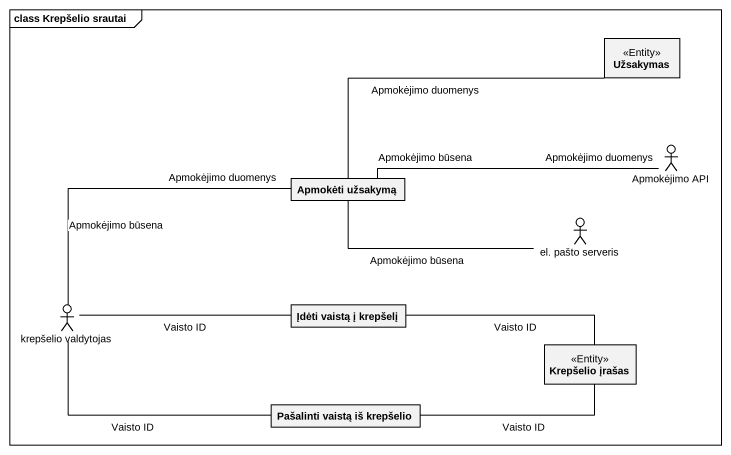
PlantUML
@startuml
mainframe class Krepšelio srautai
allowmixing
hide circle
hide empty members
class Užsakymas <<Entity>>
actor "Apmokėjimo API" as Apmokėjimo_API
class "Apmokėti užsakymą" as Apmokėti_užsakymą
actor "el. pašto serveris" as el_pašto_serveris
actor "krepšelio valdytojas" as krepšelio_valdytojas
class "Įdėti vaistą į krepšelį" as Įdėti_vaistą_į_krepšelį
class "Krepšelio įrašas" as Krepšelio_įrašas <<Entity>>
class "Pašalinti vaistą iš krepšelio" as Pašalinti_vaistą_iš
Apmokėti_užsakymą -right- Užsakymas : Apmokėjimo duomenys
Apmokėti_užsakymą -right- Apmokėjimo_API : Apmokėjimo duomenys\nApmokėjimo būsena
Apmokėti_užsakymą -right- el_pašto_serveris : Apmokėjimo būsena
krepšelio_valdytojas -right- Apmokėti_užsakymą : Apmokėjimo duomenys\nApmokėjimo būsena
krepšelio_valdytojas -right- Įdėti_vaistą_į_krepšelį : Vaisto ID
krepšelio_valdytojas -right- Pašalinti_vaistą_iš : Vaisto ID
Įdėti_vaistą_į_krepšelį -right- Krepšelio_įrašas : Vaisto ID
Pašalinti_vaistą_iš -right- Krepšelio_įrašas : Vaisto ID
@enduml
